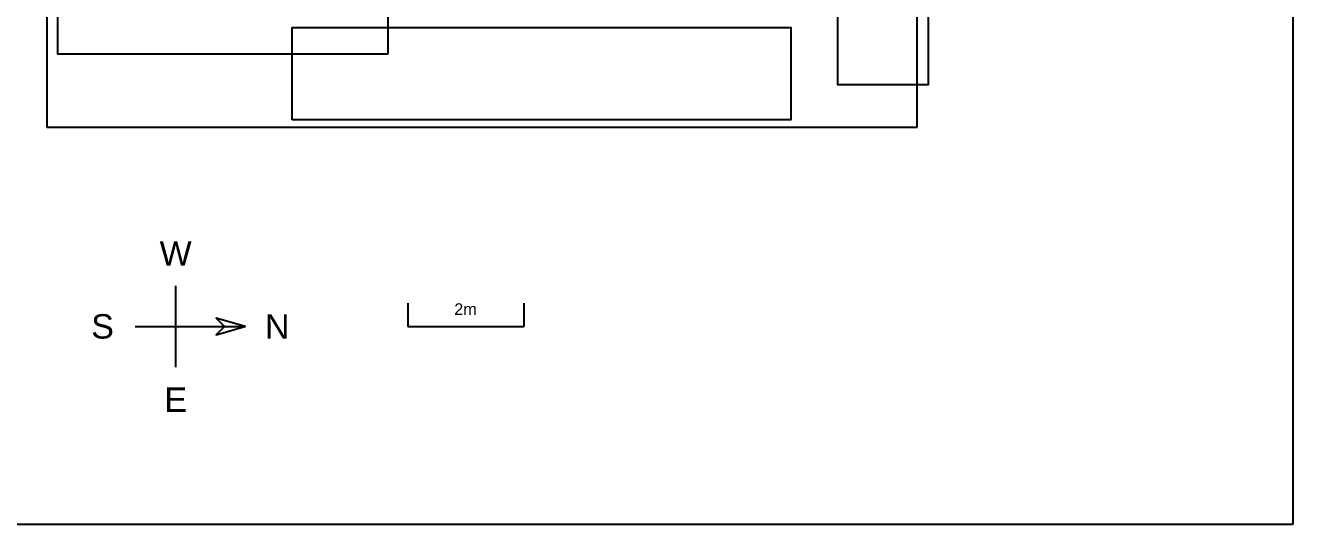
# Model space of a CAD drawing. Header units: metres. Extents: x 0 to 80.7, y 0 to 31.8.
# Drawn here: x 11.03 to 32.88, y 0 to 8.6 of the extents above; entities that cross this region are included whole.
import ezdxf

# ---------------------------------------------------------------- set-up
doc = ezdxf.new("R2010")
doc.units = ezdxf.units.M
doc.layers.get('0').update_dxf_attribs({"lineweight": 25, "true_color": 0xffffff})
for name, color, linetype, lineweight, true_color in [('Boundary', 1, 'Continuous', 25, 0xff0000), ('Legend', 40, 'Continuous', 25, 0xffbb00), ('xAerial', 178, 'Continuous', 25, 0x000000)]:
    doc.layers.add(name, color=color, linetype=linetype, lineweight=lineweight, true_color=true_color)
doc.styles.add('textstyle16', font='')
doc.styles.add('textstyle17', font='')
doc.styles.add('textstyle18', font='')
doc.styles.add('textstyle19', font='')
doc.styles.add('textstyle20', font='')
doc.styles.get('textstyle16').set_extended_font_data('Arial')
doc.styles.get('textstyle17').set_extended_font_data('Arial')
doc.styles.get('textstyle18').set_extended_font_data('Arial')
doc.styles.get('textstyle19').set_extended_font_data('Arial')
doc.styles.get('textstyle20').set_extended_font_data('Arial')
picture_1 = doc.add_image_def('image1.webp', size_in_pixel=(2000, 1414))

# ---------------------------------------------------------------- blocks, each defined once
blk = doc.blocks.new('Legend')
at = {"layer": 'Legend'}
for p, q in [((-0.4, 6), (0, 6)), ((0, 4), (0, 6)), ((-0.4, 4), (0, 4)), ((-0.7, 0), (0.7, 0))]:
    blk.add_line(p, q, dxfattribs=at)
for points in [[(-0.003, 0.84), (0.141, 0.696), (0, 1.19), (-0.003, 1.199), (-0.146, 0.696), (-0.003, 0.84)], [(0, -0.7), (0, 1.19)]]:
    blk.add_lwpolyline(points, dxfattribs=at)
at = {"layer": 'Legend', "rotation": 90}
for s, insert, char_height, attachment_point, style in [('2m', (-0.4, 4.996), 0.2, 2, 'textstyle16'), ('N', (0, 1.75), 0.42, 5, 'textstyle17'), ('W', (-1.26, 0), 0.42, 5, 'textstyle18'), ('E', (1.26, 0), 0.42, 5, 'textstyle19'), ('S', (0, -1.26), 0.42, 5, 'textstyle20')]:
    blk.add_mtext(s, dxfattribs=dict(at, insert=insert, char_height=char_height, attachment_point=attachment_point, style=style))

msp = doc.modelspace()

# ---------------------------------------------------------------- linework, layer by layer
at = {"flags": 128}
for points in [[(26.592, 17.817), (26.592, 7.579), (25.038, 7.579), (25.038, 17.817)], [(17.286, 8.114), (17.286, 9.702), (11.588, 9.702), (11.588, 8.114)], [(15.629, 6.974), (15.629, 8.563), (24.227, 8.563), (24.227, 6.974)]]:
    msp.add_lwpolyline(points, close=True, dxfattribs=at)
at = {"layer": 'Boundary'}
for p, q in [((11.402, 18.849), (11.402, 6.849)), ((26.402, 6.849), (26.402, 18.849)), ((11.402, 6.849), (26.402, 6.849))]:
    msp.add_line(p, q, dxfattribs=at)

# ---------------------------------------------------------------- block references
at = {"layer": 'Legend', "rotation": 270}
msp.add_blockref('Legend', (13.623, 3.413), dxfattribs=at)

# ---------------------------------------------------------------- pictures from other files: only their frames are drawn
at = {"layer": 'xAerial'}
image = msp.add_image(picture_1, insert=(0, 0), size_in_units=(32.877, 23.244), dxfattribs=at)
image.dxf.flags = 7

doc.saveas('drawing.dxf')
